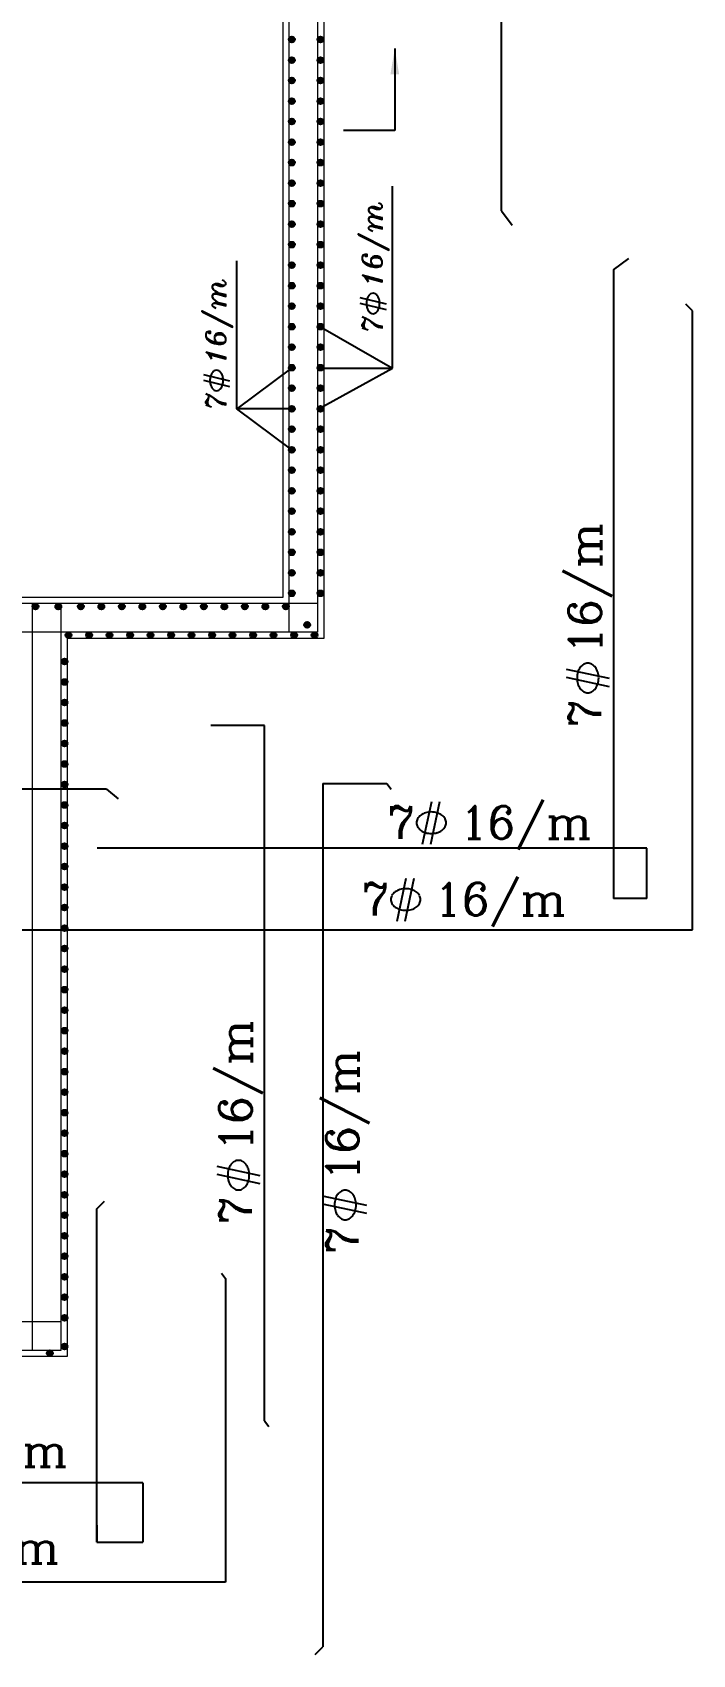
# Model space of a CAD drawing. Header units: metres. Extents: x 64 to 364, y 186 to 335.
# Drawn here: x 229.44 to 235.88, y 303.95 to 319.77 of the extents above; entities that cross this region are included whole.
import ezdxf
from ezdxf.enums import TextEntityAlignment as Align

# ---------------------------------------------------------------- set-up
doc = ezdxf.new("R2010")
doc.units = ezdxf.units.M
doc.header["$MEASUREMENT"] = 0
for name, color, linetype in [('5-BOTTOM-STEEL-TEXT', 3, 'Continuous'), ('91-TABLE-TEXT', 3, 'Continuous'), ('beam', 3, 'Continuous'), ('DIMENSIONS', 2, 'Continuous'), ('RC', 1, 'Continuous'), ('STEEL', 5, 'Continuous'), ('TEXT', 3, 'Continuous'), ('YQ_IDEN', 3, 'Continuous')]:
    doc.layers.add(name, color=color, linetype=linetype)
doc.styles.add('ROMANC', font='romanc.shx')
doc.styles.add('STEEL-TEXT-E', font='ITALICT.SHX')

# ---------------------------------------------------------------- blocks, each defined once
blk = doc.blocks.new('HG-PHI')
at = {"layer": 'DIMENSIONS'}
for p, q in [((-0.077, -0.211), (0.014, 0.165)), ((0.003, -0.211), (0.094, 0.165))]:
    blk.add_line(p, q, dxfattribs=at)
blk.add_lwpolyline([(0.009, 0.073, 0.065515), (-0.05, 0.066, 0.078232), (-0.095, 0.046, 0.107176), (-0.128, 0.012, 0.143407), (-0.138, -0.022, 0.143407), (-0.128, -0.056, 0.107176), (-0.095, -0.089, 0.078232), (-0.05, -0.109, 0.065515), (0.009, -0.117, 0.065515), (0.067, -0.109, 0.078232), (0.113, -0.089, 0.107176), (0.146, -0.056, 0.143407), (0.156, -0.022, 0.143407), (0.146, 0.012, 0.107176), (0.113, 0.046, 0.078232), (0.067, 0.066, 0.065515)], format="xyb", close=True, dxfattribs=at)
blk = doc.blocks.new('A$C456F4A89')
at = {"layer": 'DIMENSIONS'}
for p, q in [((-0.08, -0.216), (0.01, 0.202)), ((-0.001, -0.216), (0.088, 0.202))]:
    blk.add_line(p, q, dxfattribs=at)
for centre, major_axis, start_param, end_param in [((-0.078, -0.006), (0, 0.0699), 1.001054, 1.570796), ((-0.038, -0.034), (0, 0.123), 0.57398, 1.001054), ((-0.012, -0.08), (0, 0.177), 0.261688, 0.57398), ((0.005, -0.152), (0, 0.251), 0, 0.261688), ((0.005, -0.152), (0, 0.251), -0.261688, 0), ((0.022, -0.08), (0, 0.177), -0.57398, -0.261688), ((0.048, -0.034), (0, 0.123), -1.001054, -0.57398), ((0.087, -0.006), (0, 0.0699), -1.570796, -1.001054), ((-0.078, -0.006), (0, 0.0699), 1.570796, 2.140538), ((-0.038, 0.023), (0, 0.123), 2.140538, 2.567613), ((-0.012, 0.068), (0, 0.177), 2.567613, 2.879905), ((0.005, 0.14), (0, 0.251), 2.879905, 3.141593), ((0.005, 0.14), (0, 0.251), 3.141593, 3.403281), ((0.022, 0.068), (0, 0.177), 3.403281, 3.715573), ((0.048, 0.023), (0, 0.123), 3.715573, 4.142647), ((0.087, -0.006), (0, 0.0699), 4.142647, 4.712389)]:
    blk.add_ellipse(centre, major_axis=major_axis, ratio=0.884775, start_param=start_param, end_param=end_param, dxfattribs=at)
blk = doc.blocks.new('A$C13C43A01')
at = {"layer": 'DIMENSIONS'}
for p, q in [((0.209, 0.034), (-0.209, 0.123)), ((0.209, -0.045), (-0.209, 0.045))]:
    blk.add_line(p, q, dxfattribs=at)
for centre, major_axis, start_param, end_param in [((0.027, 0.083), (-0.123, 0), -1.001054, -0.57398), ((-0.002, 0.122), (-0.0699, 0), -1.570796, -1.001054), ((-0.002, 0.122), (-0.0699, 0), 4.142647, 4.712389), ((-0.03, 0.083), (-0.123, 0), 3.715573, 4.142647), ((0.144, 0.04), (-0.251, 0), -0.261688, 0), ((0.144, 0.04), (-0.251, 0), 0, 0.261688), ((0.072, 0.057), (-0.177, 0), -0.57398, -0.261688), ((-0.076, 0.057), (-0.177, 0), 3.403281, 3.715573), ((-0.147, 0.04), (-0.251, 0), 3.141593, 3.403281), ((-0.147, 0.04), (-0.251, 0), 2.879905, 3.141593), ((0.072, 0.023), (-0.177, 0), 0.261688, 0.57398), ((0.027, -0.003), (-0.123, 0), 0.57398, 1.001054), ((-0.002, -0.043), (-0.0699, 0), 1.001054, 1.570796), ((-0.002, -0.043), (-0.0699, 0), 1.570796, 2.140538), ((-0.03, -0.003), (-0.123, 0), 2.140538, 2.567613), ((-0.076, 0.023), (-0.177, 0), 2.567613, 2.879905)]:
    blk.add_ellipse(centre, major_axis=major_axis, ratio=0.884775, start_param=start_param, end_param=end_param, dxfattribs=at)
blk = doc.blocks.new('YQ_SEC3')
at = {"linetype": 'Continuous'}
blk.add_line((0, 8), (0, 0), dxfattribs=at)
blk.add_lwpolyline([(0, 0), (5, 0)], dxfattribs=at)
blk.add_solid([(0.42, 5.5), (-0.42, 5.5), (0, 8)], dxfattribs=at)

msp = doc.modelspace()

# ---------------------------------------------------------------- hatches: boundary and pattern name
at = {"layer": 'STEEL', "ltscale": 0.2}
h = msp.add_hatch(color=256, dxfattribs=at)
h.paths.add_polyline_path([(231.9382, 319.6979), (231.9952, 319.6979, 1)])
h.paths.add_polyline_path([(231.9382, 319.6979, 1), (231.9952, 319.6979)])
h = msp.add_hatch(color=256, dxfattribs=at)
h.paths.add_polyline_path([(232.2182, 319.6979), (232.2752, 319.6979, 1)])
h.paths.add_polyline_path([(232.2182, 319.6979, 1), (232.2752, 319.6979)])
h = msp.add_hatch(color=256, dxfattribs=at)
h.paths.add_polyline_path([(231.9382, 319.4979), (231.9952, 319.4979, 1)])
h.paths.add_polyline_path([(231.9382, 319.4979, 1), (231.9952, 319.4979)])
h = msp.add_hatch(color=256, dxfattribs=at)
h.paths.add_polyline_path([(232.2182, 319.4979), (232.2752, 319.4979, 1)])
h.paths.add_polyline_path([(232.2182, 319.4979, 1), (232.2752, 319.4979)])
h = msp.add_hatch(color=256, dxfattribs=at)
h.paths.add_polyline_path([(231.9382, 319.2979), (231.9952, 319.2979, 1)])
h.paths.add_polyline_path([(231.9382, 319.2979, 1), (231.9952, 319.2979)])
h = msp.add_hatch(color=256, dxfattribs=at)
h.paths.add_polyline_path([(232.2182, 319.2979), (232.2752, 319.2979, 1)])
h.paths.add_polyline_path([(232.2182, 319.2979, 1), (232.2752, 319.2979)])
h = msp.add_hatch(color=256, dxfattribs=at)
h.paths.add_polyline_path([(231.9382, 319.0979), (231.9952, 319.0979, 1)])
h.paths.add_polyline_path([(231.9382, 319.0979, 1), (231.9952, 319.0979)])
h = msp.add_hatch(color=256, dxfattribs=at)
h.paths.add_polyline_path([(232.2182, 319.0979), (232.2752, 319.0979, 1)])
h.paths.add_polyline_path([(232.2182, 319.0979, 1), (232.2752, 319.0979)])
h = msp.add_hatch(color=256, dxfattribs=at)
h.paths.add_polyline_path([(231.9382, 318.8979), (231.9952, 318.8979, 1)])
h.paths.add_polyline_path([(231.9382, 318.8979, 1), (231.9952, 318.8979)])
h = msp.add_hatch(color=256, dxfattribs=at)
h.paths.add_polyline_path([(232.2182, 318.8979), (232.2752, 318.8979, 1)])
h.paths.add_polyline_path([(232.2182, 318.8979, 1), (232.2752, 318.8979)])
h = msp.add_hatch(color=256, dxfattribs=at)
h.paths.add_polyline_path([(231.9382, 318.6979), (231.9952, 318.6979, 1)])
h.paths.add_polyline_path([(231.9382, 318.6979, 1), (231.9952, 318.6979)])
h = msp.add_hatch(color=256, dxfattribs=at)
h.paths.add_polyline_path([(232.2182, 318.6979), (232.2752, 318.6979, 1)])
h.paths.add_polyline_path([(232.2182, 318.6979, 1), (232.2752, 318.6979)])
h = msp.add_hatch(color=256, dxfattribs=at)
h.paths.add_polyline_path([(231.9382, 318.4979), (231.9952, 318.4979, 1)])
h.paths.add_polyline_path([(231.9382, 318.4979, 1), (231.9952, 318.4979)])
h = msp.add_hatch(color=256, dxfattribs=at)
h.paths.add_polyline_path([(232.2182, 318.4979), (232.2752, 318.4979, 1)])
h.paths.add_polyline_path([(232.2182, 318.4979, 1), (232.2752, 318.4979)])
h = msp.add_hatch(color=256, dxfattribs=at)
h.paths.add_polyline_path([(231.9382, 318.2979), (231.9952, 318.2979, 1)])
h.paths.add_polyline_path([(231.9382, 318.2979, 1), (231.9952, 318.2979)])
h = msp.add_hatch(color=256, dxfattribs=at)
h.paths.add_polyline_path([(232.2182, 318.2979), (232.2752, 318.2979, 1)])
h.paths.add_polyline_path([(232.2182, 318.2979, 1), (232.2752, 318.2979)])
h = msp.add_hatch(color=256, dxfattribs=at)
h.paths.add_polyline_path([(231.9382, 318.0979), (231.9952, 318.0979, 1)])
h.paths.add_polyline_path([(231.9382, 318.0979, 1), (231.9952, 318.0979)])
h = msp.add_hatch(color=256, dxfattribs=at)
h.paths.add_polyline_path([(232.2182, 318.0979), (232.2752, 318.0979, 1)])
h.paths.add_polyline_path([(232.2182, 318.0979, 1), (232.2752, 318.0979)])
h = msp.add_hatch(color=256, dxfattribs=at)
h.paths.add_polyline_path([(231.9382, 317.8979), (231.9952, 317.8979, 1)])
h.paths.add_polyline_path([(231.9382, 317.8979, 1), (231.9952, 317.8979)])
h = msp.add_hatch(color=256, dxfattribs=at)
h.paths.add_polyline_path([(232.2182, 317.8979), (232.2752, 317.8979, 1)])
h.paths.add_polyline_path([(232.2182, 317.8979, 1), (232.2752, 317.8979)])
h = msp.add_hatch(color=256, dxfattribs=at)
h.paths.add_polyline_path([(231.9382, 317.6979), (231.9952, 317.6979, 1)])
h.paths.add_polyline_path([(231.9382, 317.6979, 1), (231.9952, 317.6979)])
h = msp.add_hatch(color=256, dxfattribs=at)
h.paths.add_polyline_path([(232.2182, 317.6979), (232.2752, 317.6979, 1)])
h.paths.add_polyline_path([(232.2182, 317.6979, 1), (232.2752, 317.6979)])
h = msp.add_hatch(color=256, dxfattribs=at)
h.paths.add_polyline_path([(231.9382, 317.4979), (231.9952, 317.4979, 1)])
h.paths.add_polyline_path([(231.9382, 317.4979, 1), (231.9952, 317.4979)])
h = msp.add_hatch(color=256, dxfattribs=at)
h.paths.add_polyline_path([(232.2182, 317.4979), (232.2752, 317.4979, 1)])
h.paths.add_polyline_path([(232.2182, 317.4979, 1), (232.2752, 317.4979)])
h = msp.add_hatch(color=256, dxfattribs=at)
h.paths.add_polyline_path([(231.9382, 317.2979), (231.9952, 317.2979, 1)])
h.paths.add_polyline_path([(231.9382, 317.2979, 1), (231.9952, 317.2979)])
h = msp.add_hatch(color=256, dxfattribs=at)
h.paths.add_polyline_path([(232.2182, 317.2979), (232.2752, 317.2979, 1)])
h.paths.add_polyline_path([(232.2182, 317.2979, 1), (232.2752, 317.2979)])
h = msp.add_hatch(color=256, dxfattribs=at)
h.paths.add_polyline_path([(231.9382, 317.0979), (231.9952, 317.0979, 1)])
h.paths.add_polyline_path([(231.9382, 317.0979, 1), (231.9952, 317.0979)])
h = msp.add_hatch(color=256, dxfattribs=at)
h.paths.add_polyline_path([(232.2182, 317.0979), (232.2752, 317.0979, 1)])
h.paths.add_polyline_path([(232.2182, 317.0979, 1), (232.2752, 317.0979)])
h = msp.add_hatch(color=256, dxfattribs=at)
h.paths.add_polyline_path([(231.9382, 316.8979), (231.9952, 316.8979, 1)])
h.paths.add_polyline_path([(231.9382, 316.8979, 1), (231.9952, 316.8979)])
h = msp.add_hatch(color=256, dxfattribs=at)
h.paths.add_polyline_path([(232.2182, 316.8979), (232.2752, 316.8979, 1)])
h.paths.add_polyline_path([(232.2182, 316.8979, 1), (232.2752, 316.8979)])
h = msp.add_hatch(color=256, dxfattribs=at)
h.paths.add_polyline_path([(231.9382, 316.6979), (231.9952, 316.6979, 1)])
h.paths.add_polyline_path([(231.9382, 316.6979, 1), (231.9952, 316.6979)])
h = msp.add_hatch(color=256, dxfattribs=at)
h.paths.add_polyline_path([(232.2182, 316.6979), (232.2752, 316.6979, 1)])
h.paths.add_polyline_path([(232.2182, 316.6979, 1), (232.2752, 316.6979)])
h = msp.add_hatch(color=256, dxfattribs=at)
h.paths.add_polyline_path([(231.9382, 316.4979), (231.9952, 316.4979, 1)])
h.paths.add_polyline_path([(231.9382, 316.4979, 1), (231.9952, 316.4979)])
h = msp.add_hatch(color=256, dxfattribs=at)
h.paths.add_polyline_path([(232.2182, 316.4979), (232.2752, 316.4979, 1)])
h.paths.add_polyline_path([(232.2182, 316.4979, 1), (232.2752, 316.4979)])
h = msp.add_hatch(color=256, dxfattribs=at)
h.paths.add_polyline_path([(231.9382, 316.2979), (231.9952, 316.2979, 1)])
h.paths.add_polyline_path([(231.9382, 316.2979, 1), (231.9952, 316.2979)])
h = msp.add_hatch(color=256, dxfattribs=at)
h.paths.add_polyline_path([(232.2182, 316.2979), (232.2752, 316.2979, 1)])
h.paths.add_polyline_path([(232.2182, 316.2979, 1), (232.2752, 316.2979)])
h = msp.add_hatch(color=256, dxfattribs=at)
h.paths.add_polyline_path([(231.9382, 316.0979), (231.9952, 316.0979, 1)])
h.paths.add_polyline_path([(231.9382, 316.0979, 1), (231.9952, 316.0979)])
h = msp.add_hatch(color=256, dxfattribs=at)
h.paths.add_polyline_path([(232.2182, 316.0979), (232.2752, 316.0979, 1)])
h.paths.add_polyline_path([(232.2182, 316.0979, 1), (232.2752, 316.0979)])
h = msp.add_hatch(color=256, dxfattribs=at)
h.paths.add_polyline_path([(231.9382, 315.8979), (231.9952, 315.8979, 1)])
h.paths.add_polyline_path([(231.9382, 315.8979, 1), (231.9952, 315.8979)])
h = msp.add_hatch(color=256, dxfattribs=at)
h.paths.add_polyline_path([(232.2182, 315.8979), (232.2752, 315.8979, 1)])
h.paths.add_polyline_path([(232.2182, 315.8979, 1), (232.2752, 315.8979)])
h = msp.add_hatch(color=256, dxfattribs=at)
h.paths.add_polyline_path([(231.9382, 315.6979), (231.9952, 315.6979, 1)])
h.paths.add_polyline_path([(231.9382, 315.6979, 1), (231.9952, 315.6979)])
h = msp.add_hatch(color=256, dxfattribs=at)
h.paths.add_polyline_path([(232.2182, 315.6979), (232.2752, 315.6979, 1)])
h.paths.add_polyline_path([(232.2182, 315.6979, 1), (232.2752, 315.6979)])
h = msp.add_hatch(color=256, dxfattribs=at)
h.paths.add_polyline_path([(231.9382, 315.4979), (231.9952, 315.4979, 1)])
h.paths.add_polyline_path([(231.9382, 315.4979, 1), (231.9952, 315.4979)])
h = msp.add_hatch(color=256, dxfattribs=at)
h.paths.add_polyline_path([(232.2182, 315.4979), (232.2752, 315.4979, 1)])
h.paths.add_polyline_path([(232.2182, 315.4979, 1), (232.2752, 315.4979)])
h = msp.add_hatch(color=256, dxfattribs=at)
h.paths.add_polyline_path([(231.9382, 315.2979), (231.9952, 315.2979, 1)])
h.paths.add_polyline_path([(231.9382, 315.2979, 1), (231.9952, 315.2979)])
h = msp.add_hatch(color=256, dxfattribs=at)
h.paths.add_polyline_path([(232.2182, 315.2979), (232.2752, 315.2979, 1)])
h.paths.add_polyline_path([(232.2182, 315.2979, 1), (232.2752, 315.2979)])
h = msp.add_hatch(color=256, dxfattribs=at)
h.paths.add_polyline_path([(231.9382, 315.0979), (231.9952, 315.0979, 1)])
h.paths.add_polyline_path([(231.9382, 315.0979, 1), (231.9952, 315.0979)])
h = msp.add_hatch(color=256, dxfattribs=at)
h.paths.add_polyline_path([(232.2182, 315.0979), (232.2752, 315.0979, 1)])
h.paths.add_polyline_path([(232.2182, 315.0979, 1), (232.2752, 315.0979)])
h = msp.add_hatch(color=256, dxfattribs=at)
h.paths.add_polyline_path([(231.9382, 314.8979), (231.9952, 314.8979, 1)])
h.paths.add_polyline_path([(231.9382, 314.8979, 1), (231.9952, 314.8979)])
h = msp.add_hatch(color=256, dxfattribs=at)
h.paths.add_polyline_path([(232.2182, 314.8979), (232.2752, 314.8979, 1)])
h.paths.add_polyline_path([(232.2182, 314.8979, 1), (232.2752, 314.8979)])
h = msp.add_hatch(color=256, dxfattribs=at)
h.paths.add_polyline_path([(231.9382, 314.6979), (231.9952, 314.6979, 1)])
h.paths.add_polyline_path([(231.9382, 314.6979, 1), (231.9952, 314.6979)])
h = msp.add_hatch(color=256, dxfattribs=at)
h.paths.add_polyline_path([(232.2182, 314.6979), (232.2752, 314.6979, 1)])
h.paths.add_polyline_path([(232.2182, 314.6979, 1), (232.2752, 314.6979)])
h = msp.add_hatch(color=256, dxfattribs=at)
h.paths.add_polyline_path([(231.9382, 314.4979), (231.9952, 314.4979, 1)])
h.paths.add_polyline_path([(231.9382, 314.4979, 1), (231.9952, 314.4979)])
h = msp.add_hatch(color=256, dxfattribs=at)
h.paths.add_polyline_path([(232.2182, 314.4979), (232.2752, 314.4979, 1)])
h.paths.add_polyline_path([(232.2182, 314.4979, 1), (232.2752, 314.4979)])
h = msp.add_hatch(color=256, dxfattribs=at)
h.paths.add_polyline_path([(231.9382, 314.2979), (231.9952, 314.2979, 1)])
h.paths.add_polyline_path([(231.9382, 314.2979, 1), (231.9952, 314.2979)])
h = msp.add_hatch(color=256, dxfattribs=at)
h.paths.add_polyline_path([(232.2182, 314.2979), (232.2752, 314.2979, 1)])
h.paths.add_polyline_path([(232.2182, 314.2979, 1), (232.2752, 314.2979)])
h = msp.add_hatch(color=256, dxfattribs=at)
h.paths.add_polyline_path([(229.4382, 314.169), (229.4952, 314.169, 1)])
h.paths.add_polyline_path([(229.4382, 314.169, 1), (229.4952, 314.169)])
h = msp.add_hatch(color=256, dxfattribs=at)
h.paths.add_polyline_path([(229.6606, 314.169), (229.7176, 314.169, 1)])
h.paths.add_polyline_path([(229.6606, 314.169, 1), (229.7176, 314.169)])
h = msp.add_hatch(color=256, dxfattribs=at)
h.paths.add_polyline_path([(229.8806, 314.169), (229.9376, 314.169, 1)])
h.paths.add_polyline_path([(229.8806, 314.169, 1), (229.9376, 314.169)])
h = msp.add_hatch(color=256, dxfattribs=at)
h.paths.add_polyline_path([(230.0806, 314.169), (230.1376, 314.169, 1)])
h.paths.add_polyline_path([(230.0806, 314.169, 1), (230.1376, 314.169)])
h = msp.add_hatch(color=256, dxfattribs=at)
h.paths.add_polyline_path([(230.2806, 314.169), (230.3376, 314.169, 1)])
h.paths.add_polyline_path([(230.2806, 314.169, 1), (230.3376, 314.169)])
h = msp.add_hatch(color=256, dxfattribs=at)
h.paths.add_polyline_path([(230.4806, 314.169), (230.5376, 314.169, 1)])
h.paths.add_polyline_path([(230.4806, 314.169, 1), (230.5376, 314.169)])
h = msp.add_hatch(color=256, dxfattribs=at)
h.paths.add_polyline_path([(230.6806, 314.169), (230.7376, 314.169, 1)])
h.paths.add_polyline_path([(230.6806, 314.169, 1), (230.7376, 314.169)])
h = msp.add_hatch(color=256, dxfattribs=at)
h.paths.add_polyline_path([(230.8806, 314.169), (230.9376, 314.169, 1)])
h.paths.add_polyline_path([(230.8806, 314.169, 1), (230.9376, 314.169)])
h = msp.add_hatch(color=256, dxfattribs=at)
h.paths.add_polyline_path([(231.0806, 314.169), (231.1376, 314.169, 1)])
h.paths.add_polyline_path([(231.0806, 314.169, 1), (231.1376, 314.169)])
h = msp.add_hatch(color=256, dxfattribs=at)
h.paths.add_polyline_path([(231.2806, 314.169), (231.3376, 314.169, 1)])
h.paths.add_polyline_path([(231.2806, 314.169, 1), (231.3376, 314.169)])
h = msp.add_hatch(color=256, dxfattribs=at)
h.paths.add_polyline_path([(231.4806, 314.169), (231.5376, 314.169, 1)])
h.paths.add_polyline_path([(231.4806, 314.169, 1), (231.5376, 314.169)])
h = msp.add_hatch(color=256, dxfattribs=at)
h.paths.add_polyline_path([(231.6806, 314.169), (231.7376, 314.169, 1)])
h.paths.add_polyline_path([(231.6806, 314.169, 1), (231.7376, 314.169)])
h = msp.add_hatch(color=256, dxfattribs=at)
h.paths.add_polyline_path([(231.8806, 314.169), (231.9376, 314.169, 1)])
h.paths.add_polyline_path([(231.8806, 314.169, 1), (231.9376, 314.169)])
h = msp.add_hatch(color=256, dxfattribs=at)
h.paths.add_polyline_path([(232.0884, 313.9909), (232.1454, 313.9909, 1)])
h.paths.add_polyline_path([(232.0884, 313.9909, 1), (232.1454, 313.9909)])
h = msp.add_hatch(color=256, dxfattribs=at)
h.paths.add_polyline_path([(229.7606, 313.889), (229.8176, 313.889, 1)])
h.paths.add_polyline_path([(229.7606, 313.889, 1), (229.8176, 313.889)])
h = msp.add_hatch(color=256, dxfattribs=at)
h.paths.add_polyline_path([(229.9606, 313.889), (230.0176, 313.889, 1)])
h.paths.add_polyline_path([(229.9606, 313.889, 1), (230.0176, 313.889)])
h = msp.add_hatch(color=256, dxfattribs=at)
h.paths.add_polyline_path([(230.1606, 313.889), (230.2176, 313.889, 1)])
h.paths.add_polyline_path([(230.1606, 313.889, 1), (230.2176, 313.889)])
h = msp.add_hatch(color=256, dxfattribs=at)
h.paths.add_polyline_path([(230.3606, 313.889), (230.4176, 313.889, 1)])
h.paths.add_polyline_path([(230.3606, 313.889, 1), (230.4176, 313.889)])
h = msp.add_hatch(color=256, dxfattribs=at)
h.paths.add_polyline_path([(230.5606, 313.889), (230.6176, 313.889, 1)])
h.paths.add_polyline_path([(230.5606, 313.889, 1), (230.6176, 313.889)])
h = msp.add_hatch(color=256, dxfattribs=at)
h.paths.add_polyline_path([(230.7606, 313.889), (230.8176, 313.889, 1)])
h.paths.add_polyline_path([(230.7606, 313.889, 1), (230.8176, 313.889)])
h = msp.add_hatch(color=256, dxfattribs=at)
h.paths.add_polyline_path([(230.9606, 313.889), (231.0176, 313.889, 1)])
h.paths.add_polyline_path([(230.9606, 313.889, 1), (231.0176, 313.889)])
h = msp.add_hatch(color=256, dxfattribs=at)
h.paths.add_polyline_path([(231.1606, 313.889), (231.2176, 313.889, 1)])
h.paths.add_polyline_path([(231.1606, 313.889, 1), (231.2176, 313.889)])
h = msp.add_hatch(color=256, dxfattribs=at)
h.paths.add_polyline_path([(231.3606, 313.889), (231.4176, 313.889, 1)])
h.paths.add_polyline_path([(231.3606, 313.889, 1), (231.4176, 313.889)])
h = msp.add_hatch(color=256, dxfattribs=at)
h.paths.add_polyline_path([(231.5606, 313.889), (231.6176, 313.889, 1)])
h.paths.add_polyline_path([(231.5606, 313.889, 1), (231.6176, 313.889)])
h = msp.add_hatch(color=256, dxfattribs=at)
h.paths.add_polyline_path([(231.7606, 313.889), (231.8176, 313.889, 1)])
h.paths.add_polyline_path([(231.7606, 313.889, 1), (231.8176, 313.889)])
h = msp.add_hatch(color=256, dxfattribs=at)
h.paths.add_polyline_path([(231.9606, 313.889), (232.0176, 313.889, 1)])
h.paths.add_polyline_path([(231.9606, 313.889, 1), (232.0176, 313.889)])
h = msp.add_hatch(color=256, dxfattribs=at)
h.paths.add_polyline_path([(232.1606, 313.889), (232.2176, 313.889, 1)])
h.paths.add_polyline_path([(232.1606, 313.889, 1), (232.2176, 313.889)])
h = msp.add_hatch(color=256, dxfattribs=at)
h.paths.add_polyline_path([(229.7206, 313.6331), (229.7776, 313.6331, 1)])
h.paths.add_polyline_path([(229.7206, 313.6331, 1), (229.7776, 313.6331)])
h = msp.add_hatch(color=256, dxfattribs=at)
h.paths.add_polyline_path([(229.7206, 313.4331), (229.7776, 313.4331, 1)])
h.paths.add_polyline_path([(229.7206, 313.4331, 1), (229.7776, 313.4331)])
h = msp.add_hatch(color=256, dxfattribs=at)
h.paths.add_polyline_path([(229.7206, 313.2331), (229.7776, 313.2331, 1)])
h.paths.add_polyline_path([(229.7206, 313.2331, 1), (229.7776, 313.2331)])
h = msp.add_hatch(color=256, dxfattribs=at)
h.paths.add_polyline_path([(229.7206, 313.0331), (229.7776, 313.0331, 1)])
h.paths.add_polyline_path([(229.7206, 313.0331, 1), (229.7776, 313.0331)])
h = msp.add_hatch(color=256, dxfattribs=at)
h.paths.add_polyline_path([(229.7206, 312.8331), (229.7776, 312.8331, 1)])
h.paths.add_polyline_path([(229.7206, 312.8331, 1), (229.7776, 312.8331)])
h = msp.add_hatch(color=256, dxfattribs=at)
h.paths.add_polyline_path([(229.7206, 312.6331), (229.7776, 312.6331, 1)])
h.paths.add_polyline_path([(229.7206, 312.6331, 1), (229.7776, 312.6331)])
h = msp.add_hatch(color=256, dxfattribs=at)
h.paths.add_polyline_path([(229.7206, 312.4331), (229.7776, 312.4331, 1)])
h.paths.add_polyline_path([(229.7206, 312.4331, 1), (229.7776, 312.4331)])
h = msp.add_hatch(color=256, dxfattribs=at)
h.paths.add_polyline_path([(229.7206, 312.2331), (229.7776, 312.2331, 1)])
h.paths.add_polyline_path([(229.7206, 312.2331, 1), (229.7776, 312.2331)])
h = msp.add_hatch(color=256, dxfattribs=at)
h.paths.add_polyline_path([(229.7206, 312.0331), (229.7776, 312.0331, 1)])
h.paths.add_polyline_path([(229.7206, 312.0331, 1), (229.7776, 312.0331)])
h = msp.add_hatch(color=256, dxfattribs=at)
h.paths.add_polyline_path([(229.7206, 311.8331), (229.7776, 311.8331, 1)])
h.paths.add_polyline_path([(229.7206, 311.8331, 1), (229.7776, 311.8331)])
h = msp.add_hatch(color=256, dxfattribs=at)
h.paths.add_polyline_path([(229.7206, 311.6331), (229.7776, 311.6331, 1)])
h.paths.add_polyline_path([(229.7206, 311.6331, 1), (229.7776, 311.6331)])
h = msp.add_hatch(color=256, dxfattribs=at)
h.paths.add_polyline_path([(229.7206, 311.4331), (229.7776, 311.4331, 1)])
h.paths.add_polyline_path([(229.7206, 311.4331, 1), (229.7776, 311.4331)])
h = msp.add_hatch(color=256, dxfattribs=at)
h.paths.add_polyline_path([(229.7206, 311.2331), (229.7776, 311.2331, 1)])
h.paths.add_polyline_path([(229.7206, 311.2331, 1), (229.7776, 311.2331)])
h = msp.add_hatch(color=256, dxfattribs=at)
h.paths.add_polyline_path([(229.7206, 311.0331), (229.7776, 311.0331, 1)])
h.paths.add_polyline_path([(229.7206, 311.0331, 1), (229.7776, 311.0331)])
h = msp.add_hatch(color=256, dxfattribs=at)
h.paths.add_polyline_path([(229.7206, 310.8331), (229.7776, 310.8331, 1)])
h.paths.add_polyline_path([(229.7206, 310.8331, 1), (229.7776, 310.8331)])
h = msp.add_hatch(color=256, dxfattribs=at)
h.paths.add_polyline_path([(229.7206, 310.6331), (229.7776, 310.6331, 1)])
h.paths.add_polyline_path([(229.7206, 310.6331, 1), (229.7776, 310.6331)])
h = msp.add_hatch(color=256, dxfattribs=at)
h.paths.add_polyline_path([(229.7206, 310.4331), (229.7776, 310.4331, 1)])
h.paths.add_polyline_path([(229.7206, 310.4331, 1), (229.7776, 310.4331)])
h = msp.add_hatch(color=256, dxfattribs=at)
h.paths.add_polyline_path([(229.7206, 310.2331), (229.7776, 310.2331, 1)])
h.paths.add_polyline_path([(229.7206, 310.2331, 1), (229.7776, 310.2331)])
h = msp.add_hatch(color=256, dxfattribs=at)
h.paths.add_polyline_path([(229.7206, 310.0331), (229.7776, 310.0331, 1)])
h.paths.add_polyline_path([(229.7206, 310.0331, 1), (229.7776, 310.0331)])
h = msp.add_hatch(color=256, dxfattribs=at)
h.paths.add_polyline_path([(229.7206, 309.8331), (229.7776, 309.8331, 1)])
h.paths.add_polyline_path([(229.7206, 309.8331, 1), (229.7776, 309.8331)])
h = msp.add_hatch(color=256, dxfattribs=at)
h.paths.add_polyline_path([(229.7206, 309.6331), (229.7776, 309.6331, 1)])
h.paths.add_polyline_path([(229.7206, 309.6331, 1), (229.7776, 309.6331)])
h = msp.add_hatch(color=256, dxfattribs=at)
h.paths.add_polyline_path([(229.7206, 309.4331), (229.7776, 309.4331, 1)])
h.paths.add_polyline_path([(229.7206, 309.4331, 1), (229.7776, 309.4331)])
h = msp.add_hatch(color=256, dxfattribs=at)
h.paths.add_polyline_path([(229.7206, 309.2331), (229.7776, 309.2331, 1)])
h.paths.add_polyline_path([(229.7206, 309.2331, 1), (229.7776, 309.2331)])
h = msp.add_hatch(color=256, dxfattribs=at)
h.paths.add_polyline_path([(229.7206, 309.0331), (229.7776, 309.0331, 1)])
h.paths.add_polyline_path([(229.7206, 309.0331, 1), (229.7776, 309.0331)])
h = msp.add_hatch(color=256, dxfattribs=at)
h.paths.add_polyline_path([(229.7206, 308.8331), (229.7776, 308.8331, 1)])
h.paths.add_polyline_path([(229.7206, 308.8331, 1), (229.7776, 308.8331)])
h = msp.add_hatch(color=256, dxfattribs=at)
h.paths.add_polyline_path([(229.7206, 308.6331), (229.7776, 308.6331, 1)])
h.paths.add_polyline_path([(229.7206, 308.6331, 1), (229.7776, 308.6331)])
h = msp.add_hatch(color=256, dxfattribs=at)
h.paths.add_polyline_path([(229.7206, 308.4331), (229.7776, 308.4331, 1)])
h.paths.add_polyline_path([(229.7206, 308.4331, 1), (229.7776, 308.4331)])
h = msp.add_hatch(color=256, dxfattribs=at)
h.paths.add_polyline_path([(229.7206, 308.2331), (229.7776, 308.2331, 1)])
h.paths.add_polyline_path([(229.7206, 308.2331, 1), (229.7776, 308.2331)])
h = msp.add_hatch(color=256, dxfattribs=at)
h.paths.add_polyline_path([(229.7206, 308.0331), (229.7776, 308.0331, 1)])
h.paths.add_polyline_path([(229.7206, 308.0331, 1), (229.7776, 308.0331)])
h = msp.add_hatch(color=256, dxfattribs=at)
h.paths.add_polyline_path([(229.7206, 307.8331), (229.7776, 307.8331, 1)])
h.paths.add_polyline_path([(229.7206, 307.8331, 1), (229.7776, 307.8331)])
h = msp.add_hatch(color=256, dxfattribs=at)
h.paths.add_polyline_path([(229.7206, 307.6331), (229.7776, 307.6331, 1)])
h.paths.add_polyline_path([(229.7206, 307.6331, 1), (229.7776, 307.6331)])
h = msp.add_hatch(color=256, dxfattribs=at)
h.paths.add_polyline_path([(229.7206, 307.4331), (229.7776, 307.4331, 1)])
h.paths.add_polyline_path([(229.7206, 307.4331, 1), (229.7776, 307.4331)])
h = msp.add_hatch(color=256, dxfattribs=at)
h.paths.add_polyline_path([(229.7206, 307.2331), (229.7776, 307.2331, 1)])
h.paths.add_polyline_path([(229.7206, 307.2331, 1), (229.7776, 307.2331)])
h = msp.add_hatch(color=256, dxfattribs=at)
h.paths.add_polyline_path([(229.5782, 306.889), (229.6352, 306.889, 1)])
h.paths.add_polyline_path([(229.5782, 306.889, 1), (229.6352, 306.889)])
h = msp.add_hatch(color=256, dxfattribs=at)
h.paths.add_polyline_path([(229.7206, 306.9531), (229.7776, 306.9531, 1)])
h.paths.add_polyline_path([(229.7206, 306.9531, 1), (229.7776, 306.9531)])

# ---------------------------------------------------------------- linework, layer by layer
at = {"layer": 'beam', "ltscale": 0.2}
for p, q in [((234.0122, 319.7244), (234.0122, 325.3486)), ((234.0122, 318.026), (234.0122, 319.7244)), ((234.0122, 318.026), (234.1183, 317.889)), ((235.1036, 317.4507), (235.2555, 317.5612)), ((235.1036, 317.4507), (235.1036, 311.3224)), ((235.8765, 317.0524), (235.8105, 317.1164)), ((235.8765, 311.0164), (235.8765, 317.0524)), ((231.7006, 313.0084), (231.1777, 313.0084)), ((231.7006, 306.2266), (231.7006, 313.0084)), ((232.2701, 312.4429), (232.2701, 304.0232)), ((232.2701, 312.4429), (232.8926, 312.4429)), ((232.8926, 312.4429), (232.9356, 312.3885)), ((230.1585, 312.3884), (222.1611, 312.3884)), ((230.1585, 312.3884), (230.2735, 312.2948)), ((235.4307, 311.8124), (230.0689, 311.8124)), ((235.4307, 311.3218), (235.4307, 311.8124)), ((235.4307, 311.3218), (235.1036, 311.3224)), ((227.4735, 311.0164), (235.8765, 311.0164)), ((230.0651, 308.2955), (230.1398, 308.3699)), ((230.0651, 305.0448), (230.0651, 308.2955)), ((231.2799, 307.6691), (231.3216, 307.6151)), ((231.3216, 307.6151), (231.3216, 304.6553)), ((231.7006, 306.2266), (231.7423, 306.1726)), ((230.5139, 305.6247), (223.5139, 305.6247)), ((230.0651, 305.2092), (230.0651, 305.0448)), ((231.3216, 304.6553), (225.4998, 304.6553)), ((232.1954, 303.9488), (232.2701, 304.0232))]:
    msp.add_line(p, q, dxfattribs=at)
at = {"layer": 'DIMENSIONS'}
for p, q in [((232.9499, 316.4916), (232.9499, 318.267)), ((231.4295, 316.0976), (231.4295, 317.5387)), ((232.2468, 316.8976), (232.9499, 316.4916)), ((231.9668, 316.4976), (231.4295, 316.0976)), ((232.2414, 316.1016), (232.9499, 316.4916)), ((232.2468, 316.4916), (232.9499, 316.4916)), ((231.9668, 316.0976), (231.4295, 316.0976)), ((231.9668, 315.6976), (231.4295, 316.0976))]:
    msp.add_line(p, q, dxfattribs=at)
at = {"layer": 'RC', "lineweight": 9}
for p, q in [((232.278, 331.7576), (232.278, 313.8576)), ((231.938, 331.6976), (231.938, 313.9176)), ((232.218, 331.6976), (232.218, 313.9176)), ((231.878, 331.3576), (231.878, 314.2576)), ((232.218, 314.1976), (211.938, 314.1976)), ((231.878, 314.2576), (212.278, 314.2576)), ((229.438, 306.9176), (229.438, 314.1976)), ((229.718, 306.9176), (229.718, 314.1976)), ((232.218, 313.9176), (211.938, 313.9176)), ((232.278, 313.8576), (229.778, 313.8576)), ((229.778, 306.8576), (229.778, 313.8576)), ((214.438, 307.1976), (229.718, 307.1976)), ((214.438, 306.9176), (229.718, 306.9176)), ((214.378, 306.8576), (229.778, 306.8576))]:
    msp.add_line(p, q, dxfattribs=at)
at = {"layer": 'STEEL'}
for p in [(230.5139, 305.6247), (230.0651, 305.0448)]:
    msp.add_line(p, (230.5139, 305.0448), dxfattribs=at)
for centre in [(231.9668, 319.6976), (232.2468, 319.6976), (231.9668, 319.4976), (232.2468, 319.4976), (231.9668, 319.2976), (232.2468, 319.2976), (231.9668, 319.0976), (232.2468, 319.0976), (231.9668, 318.8976), (232.2468, 318.8976), (231.9668, 318.6976), (232.2468, 318.6976), (231.9668, 318.4976), (232.2468, 318.4976), (231.9668, 318.2976), (232.2468, 318.2976), (231.9668, 318.0976), (232.2468, 318.0976), (231.9668, 317.8976), (232.2468, 317.8976), (231.9668, 317.6976), (232.2468, 317.6976), (231.9668, 317.4976), (232.2468, 317.4976), (231.9668, 317.2976), (232.2468, 317.2976), (231.9668, 317.0976), (232.2468, 317.0976), (231.9668, 316.8976), (232.2468, 316.8976), (231.9668, 316.6976), (232.2468, 316.6976), (231.9668, 316.4976), (232.2468, 316.4976), (231.9668, 316.2976), (232.2468, 316.2976), (231.9668, 316.0976), (232.2468, 316.0976), (231.9668, 315.8976), (232.2468, 315.8976), (231.9668, 315.6976), (232.2468, 315.6976), (231.9668, 315.4976), (232.2468, 315.4976), (231.9668, 315.2976), (232.2468, 315.2976), (231.9668, 315.0976), (232.2468, 315.0976), (231.9668, 314.8976), (232.2468, 314.8976), (231.9668, 314.6976), (232.2468, 314.6976), (231.9668, 314.4976), (232.2468, 314.4976), (231.9668, 314.2976), (232.2468, 314.2976), (229.4668, 314.1688), (229.6892, 314.1688), (229.9092, 314.1688), (230.1092, 314.1688), (230.3092, 314.1688), (230.5092, 314.1688), (230.7092, 314.1688), (230.9092, 314.1688), (231.1092, 314.1688), (231.3092, 314.1688), (231.5092, 314.1688), (231.7092, 314.1688), (231.9092, 314.1688), (232.117, 313.9907), (229.7892, 313.8888), (229.9892, 313.8888), (230.1892, 313.8888), (230.3892, 313.8888), (230.5892, 313.8888), (230.7892, 313.8888), (230.9892, 313.8888), (231.1892, 313.8888), (231.3892, 313.8888), (231.5892, 313.8888), (231.7892, 313.8888), (231.9892, 313.8888), (232.1892, 313.8888), (229.7492, 313.6329), (229.7492, 313.4329), (229.7492, 313.2329), (229.7492, 313.0329), (229.7492, 312.8329), (229.7492, 312.6329), (229.7492, 312.4329), (229.7492, 312.2329), (229.7492, 312.0329), (229.7492, 311.8329), (229.7492, 311.6329), (229.7492, 311.4329), (229.7492, 311.2329), (229.7492, 311.0329), (229.7492, 310.8329), (229.7492, 310.6329), (229.7492, 310.4329), (229.7492, 310.2329), (229.7492, 310.0329), (229.7492, 309.8329), (229.7492, 309.6329), (229.7492, 309.4329), (229.7492, 309.2329), (229.7492, 309.0329), (229.7492, 308.8329), (229.7492, 308.6329), (229.7492, 308.4329), (229.7492, 308.2329), (229.7492, 308.0329), (229.7492, 307.8329), (229.7492, 307.6329), (229.7492, 307.4329), (229.7492, 307.2329), (229.6068, 306.8888), (229.7492, 306.9529)]:
    msp.add_circle(centre, 0.0288, dxfattribs=at)

# ---------------------------------------------------------------- block references
at = {"layer": 'DIMENSIONS'}
for name, p in [('A$C13C43A01', (234.8565, 313.4318)), ('A$C456F4A89', (233.3235, 312.0664)), ('A$C456F4A89', (233.0736, 311.3174)), ('A$C13C43A01', (231.4486, 308.5842)), ('A$C13C43A01', (232.4907, 308.2935))]:
    msp.add_blockref(name, p, dxfattribs=at)
at = {"layer": 'TEXT', "xscale": 0.680311713892639, "yscale": 0.680311713892639, "zscale": 0.680311713892639, "rotation": 270}
for p in [(232.7742, 317.1305), (231.248, 316.3795)]:
    msp.add_blockref('HG-PHI', p, dxfattribs=at)
at = {"layer": 'YQ_IDEN', "lineweight": 9, "xscale": 0.1, "yscale": -0.1, "zscale": 0.1, "rotation": 180}
msp.add_blockref('YQ_SEC3', (232.9716, 318.8098), dxfattribs=at)

# ---------------------------------------------------------------- texts
at = {"layer": '5-BOTTOM-STEEL-TEXT', "style": 'STEEL-TEXT-E'}
for p in [(232.8494, 317.473), (231.3232, 316.7221)]:
    msp.add_text('7  16/m', height=0.19457, rotation=90, dxfattribs=at).set_placement(p, align=Align.CENTER)
at = {"layer": '91-TABLE-TEXT', "style": 'ROMANC'}
for p in [(234.8489, 313.9917), (231.441, 309.1442), (232.4831, 308.8534)]:
    msp.add_text('7  16/m', height=0.31734, rotation=90, dxfattribs=at).set_placement(p, align=Align.MIDDLE)
for p in [(233.8971, 312.0408), (233.6473, 311.2918), (228.7871, 305.914), (228.7047, 304.9735)]:
    msp.add_text('7  16/m', height=0.31734, dxfattribs=at).set_placement(p, align=Align.MIDDLE)

doc.saveas('drawing.dxf')
